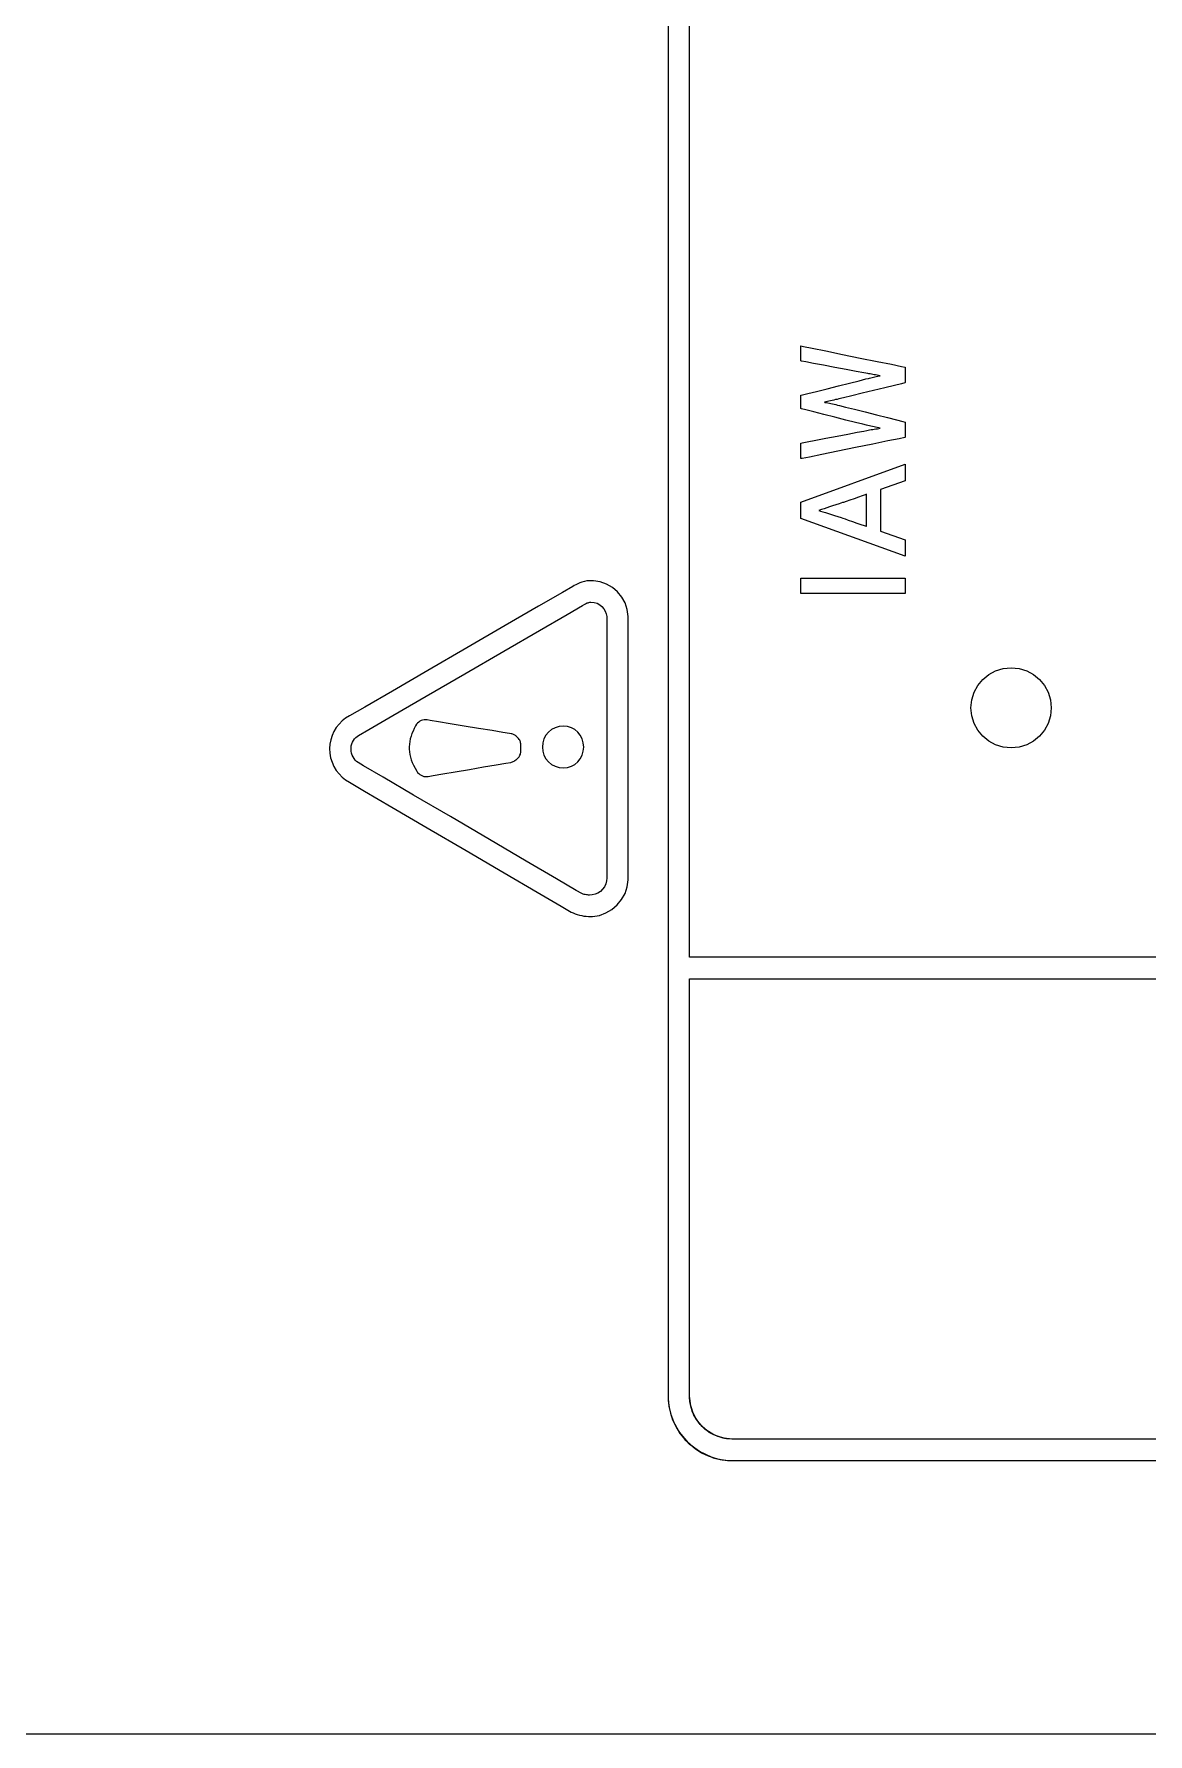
# Model space of a CAD drawing. Extents: x 1 to 47.7, y 0.2 to 33.5.
# Drawn here: x 34.079 to 35.119, y 2.513 to 4.101 of the extents above; entities that cross this region are included whole.
import ezdxf

# ---------------------------------------------------------------- set-up
doc = ezdxf.new("R2010")
doc.units = 0
doc.header["$MEASUREMENT"] = 0
for name, color, linetype in [('1_1__SCREW_TERMINAL_BLOCK_', 7, 'CONTINUOUS'), ('1_2__SCREW_TERMINAL_BLOCK_', 7, 'CONTINUOUS'), ('1_3__CONNECTORIZED_RELAY__', 7, 'CONTINUOUS'), ('1_4__CONNECTORIZED_RELAY__', 7, 'CONTINUOUS'), ('6_0____DWG', 7, 'CONTINUOUS')]:
    doc.layers.add(name, color=color, linetype=linetype)

msp = doc.modelspace()

# ---------------------------------------------------------------- linework, layer by layer
at = {"layer": '1_1__SCREW_TERMINAL_BLOCK_'}
for points in [[(34.6713, 4.1201), (34.6713, 4.0677), (34.6713, 4.0161), (34.6713, 3.9655), (34.6713, 3.9157), (34.6713, 3.8669), (34.6713, 3.8191), (34.6713, 3.7722), (34.6713, 3.7263), (34.6713, 3.6814), (34.6713, 3.6374), (34.6713, 3.5945), (34.6713, 3.5526), (34.6713, 3.5118), (34.6713, 3.472), (34.6713, 3.4332), (34.6713, 3.3955), (34.6713, 3.359), (34.6713, 3.3235), (34.6713, 3.2891), (34.6713, 3.2559), (34.6713, 3.2238), (34.6713, 3.1928), (34.6713, 3.163), (34.6713, 3.1344), (34.6713, 3.107), (34.6713, 3.0808), (34.6713, 3.0558), (34.6713, 3.0321), (34.6713, 3.0095), (34.6713, 2.9883), (34.6713, 2.9683), (34.6713, 2.9496), (34.6713, 2.9321), (34.6713, 2.916), (34.6713, 2.9012), (34.6713, 2.8878), (34.6713, 2.8757), (34.6713, 2.8649), (34.6713, 2.8555), (34.6713, 2.8475), (34.6713, 2.8409), (34.6713, 2.8357), (34.6713, 2.8319), (34.6713, 2.8296), (34.6713, 2.8283), (34.6714, 2.8248), (34.6722, 2.8181), (34.6738, 2.8116), (34.676, 2.8054), (34.6823, 2.794), (34.6909, 2.7843), (34.7014, 2.7767), (34.7134, 2.7714), (34.7199, 2.7698), (34.7266, 2.7689), (34.7339, 2.7687), (34.7391, 2.7687), (34.7471, 2.7687), (34.7577, 2.7687), (34.7708, 2.7687), (34.7863, 2.7687), (34.8042, 2.7687), (34.8242, 2.7687), (34.8463, 2.7687), (34.8704, 2.7687), (34.8965, 2.7687), (34.9242, 2.7687), (34.9537, 2.7687), (34.9848, 2.7687), (35.0173, 2.7687), (35.0512, 2.7687), (35.0863, 2.7687), (35.1227, 2.7687)], [(35.1258, 3.2387), (35.1144, 3.2387), (35.1007, 3.2387), (35.0849, 3.2387), (35.0673, 3.2387), (35.0481, 3.2387), (35.0275, 3.2387), (35.0058, 3.2387), (34.9599, 3.2387), (34.8651, 3.2387), (34.8421, 3.2387), (34.8198, 3.2387), (34.7986, 3.2387), (34.7786, 3.2387), (34.76, 3.2387), (34.7432, 3.2387), (34.7283, 3.2387), (34.7156, 3.2387), (34.7053, 3.2387), (34.6977, 3.2387), (34.6949, 3.2387), (34.6929, 3.2387), (34.6917, 3.2387), (34.6913, 3.2387), (34.6913, 3.2394), (34.6913, 3.2414), (34.6913, 3.2448), (34.6913, 3.2495), (34.6913, 3.2556), (34.6913, 3.2629), (34.6913, 3.2716), (34.6913, 3.2815), (34.6913, 3.2927), (34.6913, 3.3052), (34.6913, 3.3189), (34.6913, 3.3339), (34.6913, 3.35), (34.6913, 3.3674), (34.6913, 3.386), (34.6913, 3.4058), (34.6913, 3.4268), (34.6913, 3.4489), (34.6913, 3.4722), (34.6913, 3.4966), (34.6913, 3.5222), (34.6913, 3.5488), (34.6913, 3.5766), (34.6913, 3.6055), (34.6913, 3.6354), (34.6913, 3.6664), (34.6913, 3.6985), (34.6913, 3.7316), (34.6913, 3.7658), (34.6913, 3.8009), (34.6913, 3.8371), (34.6913, 3.8743), (34.6913, 3.9124), (34.6913, 3.9516), (34.6913, 3.9917), (34.6913, 4.0327), (34.6913, 4.0747), (34.6913, 4.1176)], [(34.8925, 3.6837), (34.8694, 3.6756), (34.8694, 3.6366), (34.8925, 3.6286), (34.8925, 3.6134), (34.7953, 3.6484), (34.7953, 3.6639), (34.8925, 3.6993), (34.8925, 3.6837)], [(34.8925, 3.5786), (34.7953, 3.5786), (34.7953, 3.5927), (34.8925, 3.5927), (34.8925, 3.5786)], [(35.1309, 2.7887), (35.0943, 2.7887), (35.0589, 2.7887), (35.0247, 2.7887), (34.9919, 2.7887), (34.9605, 2.7887), (34.9307, 2.7887), (34.9025, 2.7887), (34.8761, 2.7887), (34.8515, 2.7887), (34.8289, 2.7887), (34.8084, 2.7887), (34.7901, 2.7887), (34.7741, 2.7887), (34.7604, 2.7887), (34.7492, 2.7887), (34.7407, 2.7887), (34.7348, 2.7887), (34.7317, 2.7887), (34.7307, 2.7887), (34.7262, 2.789), (34.7175, 2.7911), (34.7097, 2.795), (34.703, 2.8004), (34.6976, 2.8072), (34.6937, 2.815), (34.6916, 2.8236), (34.6913, 2.8282), (34.6913, 2.8296), (34.6913, 2.8331), (34.6913, 2.8391), (34.6913, 2.8475), (34.6913, 2.858), (34.6913, 2.8704), (34.6913, 2.8846), (34.6913, 2.9002), (34.6913, 2.9172), (34.6913, 2.9353), (34.6913, 2.9739), (34.6913, 3.0146), (34.6913, 3.0556), (34.6913, 3.0953), (34.6913, 3.1142), (34.6913, 3.1322), (34.6913, 3.149), (34.6913, 3.1645), (34.6913, 3.1784), (34.6913, 3.1907), (34.6913, 3.2009), (34.6913, 3.2091), (34.6913, 3.2148), (34.6913, 3.2181), (34.6914, 3.2187), (34.6924, 3.2187), (34.6941, 3.2187), (34.6999, 3.2187), (34.7085, 3.2187), (34.7196, 3.2187), (34.733, 3.2187), (34.7486, 3.2187), (34.766, 3.2187), (34.7851, 3.2187), (34.8055, 3.2187), (34.8271, 3.2187), (34.8496, 3.2187), (34.8965, 3.2187), (34.9442, 3.2187), (34.9908, 3.2187), (35.0131, 3.2187), (35.0345, 3.2187), (35.0547, 3.2187), (35.0734, 3.2187), (35.0904, 3.2187), (35.1055, 3.2187), (35.1185, 3.2187), (35.1291, 3.2187)]]:
    msp.add_lwpolyline(points, dxfattribs=at)
for points in [[(34.8925, 3.7898), (34.8925, 3.7893), (34.8925, 3.7879), (34.8925, 3.7859), (34.8925, 3.7835), (34.8925, 3.781), (34.8925, 3.7786), (34.8925, 3.7767), (34.8925, 3.7755), (34.8924, 3.7751), (34.8893, 3.7743), (34.8826, 3.7727), (34.8735, 3.7705), (34.8631, 3.768), (34.8525, 3.7655), (34.8428, 3.7631), (34.8351, 3.7613), (34.8305, 3.7602), (34.829, 3.7598), (34.8274, 3.7595), (34.8259, 3.7591), (34.8243, 3.7588), (34.8229, 3.7584), (34.8214, 3.7581), (34.82, 3.7578), (34.8186, 3.7576), (34.8173, 3.7573), (34.8177, 3.757), (34.819, 3.7568), (34.8204, 3.7565), (34.8218, 3.7562), (34.8232, 3.7559), (34.8247, 3.7555), (34.8263, 3.7552), (34.8278, 3.7549), (34.8295, 3.7545), (34.8313, 3.754), (34.8368, 3.7526), (34.8452, 3.7505), (34.8552, 3.748), (34.8659, 3.7453), (34.8761, 3.7427), (34.8846, 3.7406), (34.8905, 3.7391), (34.8925, 3.7386), (34.8925, 3.738), (34.8925, 3.7366), (34.8925, 3.7345), (34.8925, 3.7322), (34.8925, 3.7297), (34.8925, 3.7275), (34.8925, 3.7256), (34.8925, 3.7244), (34.8922, 3.7241), (34.8871, 3.723), (34.8765, 3.7209), (34.8623, 3.718), (34.8461, 3.7147), (34.8297, 3.7113), (34.8148, 3.7083), (34.8031, 3.7059), (34.7963, 3.7045), (34.7953, 3.7044), (34.7953, 3.7054), (34.7953, 3.7072), (34.7953, 3.7094), (34.7953, 3.7119), (34.7953, 3.7143), (34.7953, 3.7165), (34.7953, 3.7181), (34.7953, 3.719), (34.7964, 3.7192), (34.8012, 3.7202), (34.809, 3.7216), (34.8186, 3.7235), (34.8291, 3.7254), (34.8391, 3.7274), (34.8478, 3.729), (34.8541, 3.7302), (34.8567, 3.7307), (34.858, 3.7309), (34.8594, 3.7312), (34.8608, 3.7315), (34.8623, 3.7317), (34.8637, 3.732), (34.8652, 3.7322), (34.8667, 3.7324), (34.8681, 3.7327), (34.8693, 3.7329), (34.8679, 3.7332), (34.8664, 3.7335), (34.8649, 3.7338), (34.8635, 3.7341), (34.8621, 3.7344), (34.8606, 3.7347), (34.8592, 3.735), (34.8578, 3.7353), (34.8566, 3.7356), (34.8531, 3.7365), (34.8463, 3.7382), (34.8372, 3.7405), (34.8269, 3.7431), (34.8166, 3.7457), (34.8072, 3.7481), (34.7999, 3.7499), (34.7958, 3.751), (34.7953, 3.7512), (34.7953, 3.7521), (34.7953, 3.7536), (34.7953, 3.7555), (34.7953, 3.7576), (34.7953, 3.7597), (34.7953, 3.7615), (34.7953, 3.7629), (34.7953, 3.7636), (34.7966, 3.7639), (34.8017, 3.7652), (34.8098, 3.7672), (34.8198, 3.7697), (34.8304, 3.7724), (34.8407, 3.775), (34.8495, 3.7772), (34.8557, 3.7788), (34.8582, 3.7794), (34.8593, 3.7797), (34.8605, 3.78), (34.8617, 3.7802), (34.863, 3.7805), (34.8643, 3.7808), (34.8656, 3.781), (34.8669, 3.7813), (34.8683, 3.7816), (34.8693, 3.7818), (34.8678, 3.7821), (34.8663, 3.7824), (34.865, 3.7826), (34.8636, 3.7828), (34.8623, 3.7831), (34.8611, 3.7833), (34.8599, 3.7835), (34.8588, 3.7836), (34.8578, 3.7838), (34.854, 3.7845), (34.8469, 3.7858), (34.8375, 3.7876), (34.827, 3.7896), (34.8164, 3.7916), (34.807, 3.7933), (34.7997, 3.7947), (34.7957, 3.7955), (34.7953, 3.7957), (34.7953, 3.7967), (34.7953, 3.7985), (34.7953, 3.8007), (34.7953, 3.8031), (34.7953, 3.8054), (34.7953, 3.8075), (34.7953, 3.809), (34.7953, 3.8097), (34.7975, 3.8093), (34.8058, 3.8076), (34.8185, 3.805), (34.8339, 3.8018), (34.8504, 3.7984), (34.8663, 3.7952), (34.8797, 3.7925), (34.889, 3.7905)], [(34.834, 3.6633), (34.8308, 3.6622), (34.8278, 3.6612), (34.8248, 3.6602), (34.822, 3.6593), (34.8194, 3.6584), (34.8168, 3.6576), (34.8144, 3.6568), (34.8121, 3.6561), (34.8134, 3.6555), (34.8158, 3.6548), (34.8183, 3.654), (34.8209, 3.6532), (34.8237, 3.6523), (34.8266, 3.6514), (34.8297, 3.6504), (34.8329, 3.6493), (34.8345, 3.6487), (34.8364, 3.6481), (34.8395, 3.647), (34.8433, 3.6457), (34.8473, 3.6443), (34.8511, 3.643), (34.8542, 3.6419), (34.8561, 3.6412), (34.8564, 3.6413), (34.8564, 3.6434), (34.8564, 3.6473), (34.8564, 3.6523), (34.8564, 3.6577), (34.8564, 3.663), (34.8564, 3.6674), (34.8564, 3.6703), (34.8564, 3.6711), (34.8551, 3.6706), (34.8524, 3.6697), (34.8489, 3.6685), (34.8448, 3.667), (34.8408, 3.6657), (34.8374, 3.6645), (34.835, 3.6636)], [(34.9915, 3.5092), (34.9991, 3.5084), (35.0061, 3.5062), (35.0125, 3.5028), (35.018, 3.4982), (35.0226, 3.4926), (35.0261, 3.4863), (35.0283, 3.4792), (35.029, 3.4717), (35.0283, 3.4641), (35.0261, 3.4571), (35.0226, 3.4507), (35.018, 3.4452), (35.0125, 3.4406), (35.0061, 3.4371), (34.9991, 3.4349), (34.9915, 3.4342), (34.984, 3.4349), (34.9769, 3.4371), (34.9706, 3.4406), (34.965, 3.4452), (34.9604, 3.4507), (34.957, 3.4571), (34.9548, 3.4641), (34.954, 3.4717), (34.9548, 3.4792), (34.957, 3.4863), (34.9604, 3.4926), (34.965, 3.4982), (34.9706, 3.5028), (34.9769, 3.5062), (34.984, 3.5084)]]:
    msp.add_lwpolyline(points, close=True, dxfattribs=at)
at = {"layer": '1_2__SCREW_TERMINAL_BLOCK_'}
for points in [[(34.6713, 4.1201), (34.6713, 4.0677), (34.6713, 4.0161), (34.6713, 3.9655), (34.6713, 3.9157), (34.6713, 3.8669), (34.6713, 3.8191), (34.6713, 3.7722), (34.6713, 3.7263), (34.6713, 3.6814), (34.6713, 3.6374), (34.6713, 3.5945), (34.6713, 3.5526), (34.6713, 3.5118), (34.6713, 3.472), (34.6713, 3.4332), (34.6713, 3.3955), (34.6713, 3.359), (34.6713, 3.3235), (34.6713, 3.2891), (34.6713, 3.2559), (34.6713, 3.2238), (34.6713, 3.1928), (34.6713, 3.163), (34.6713, 3.1344), (34.6713, 3.107), (34.6713, 3.0808), (34.6713, 3.0558), (34.6713, 3.0321), (34.6713, 3.0095), (34.6713, 2.9883), (34.6713, 2.9683), (34.6713, 2.9496), (34.6713, 2.9321), (34.6713, 2.916), (34.6713, 2.9012), (34.6713, 2.8878), (34.6713, 2.8757), (34.6713, 2.8649), (34.6713, 2.8555), (34.6713, 2.8475), (34.6713, 2.8409), (34.6713, 2.8357), (34.6713, 2.8319), (34.6713, 2.8296), (34.6713, 2.8283), (34.6714, 2.8248), (34.6722, 2.8181), (34.6738, 2.8116), (34.676, 2.8054), (34.6823, 2.794), (34.6909, 2.7843), (34.7014, 2.7767), (34.7134, 2.7714), (34.7199, 2.7698), (34.7266, 2.7689), (34.7339, 2.7687), (34.7391, 2.7687), (34.7471, 2.7687), (34.7577, 2.7687), (34.7708, 2.7687), (34.7863, 2.7687), (34.8042, 2.7687), (34.8242, 2.7687), (34.8463, 2.7687), (34.8704, 2.7687), (34.8965, 2.7687), (34.9242, 2.7687), (34.9537, 2.7687), (34.9848, 2.7687), (35.0173, 2.7687), (35.0512, 2.7687), (35.0863, 2.7687), (35.1227, 2.7687)], [(35.1258, 3.2387), (35.1144, 3.2387), (35.1007, 3.2387), (35.0849, 3.2387), (35.0673, 3.2387), (35.0481, 3.2387), (35.0275, 3.2387), (35.0058, 3.2387), (34.9599, 3.2387), (34.8651, 3.2387), (34.8421, 3.2387), (34.8198, 3.2387), (34.7986, 3.2387), (34.7786, 3.2387), (34.76, 3.2387), (34.7432, 3.2387), (34.7283, 3.2387), (34.7156, 3.2387), (34.7053, 3.2387), (34.6977, 3.2387), (34.6949, 3.2387), (34.6929, 3.2387), (34.6917, 3.2387), (34.6913, 3.2387), (34.6913, 3.2394), (34.6913, 3.2414), (34.6913, 3.2448), (34.6913, 3.2495), (34.6913, 3.2556), (34.6913, 3.2629), (34.6913, 3.2716), (34.6913, 3.2815), (34.6913, 3.2927), (34.6913, 3.3052), (34.6913, 3.3189), (34.6913, 3.3339), (34.6913, 3.35), (34.6913, 3.3674), (34.6913, 3.386), (34.6913, 3.4058), (34.6913, 3.4268), (34.6913, 3.4489), (34.6913, 3.4722), (34.6913, 3.4966), (34.6913, 3.5222), (34.6913, 3.5488), (34.6913, 3.5766), (34.6913, 3.6055), (34.6913, 3.6354), (34.6913, 3.6664), (34.6913, 3.6985), (34.6913, 3.7316), (34.6913, 3.7658), (34.6913, 3.8009), (34.6913, 3.8371), (34.6913, 3.8743), (34.6913, 3.9124), (34.6913, 3.9516), (34.6913, 3.9917), (34.6913, 4.0327), (34.6913, 4.0747), (34.6913, 4.1176)], [(34.8925, 3.6837), (34.8694, 3.6756), (34.8694, 3.6366), (34.8925, 3.6286), (34.8925, 3.6134), (34.7953, 3.6484), (34.7953, 3.6639), (34.8925, 3.6993), (34.8925, 3.6837)], [(34.8925, 3.5786), (34.7953, 3.5786), (34.7953, 3.5927), (34.8925, 3.5927), (34.8925, 3.5786)], [(35.1309, 2.7887), (35.0943, 2.7887), (35.0589, 2.7887), (35.0247, 2.7887), (34.9919, 2.7887), (34.9605, 2.7887), (34.9307, 2.7887), (34.9025, 2.7887), (34.8761, 2.7887), (34.8515, 2.7887), (34.8289, 2.7887), (34.8084, 2.7887), (34.7901, 2.7887), (34.7741, 2.7887), (34.7604, 2.7887), (34.7492, 2.7887), (34.7407, 2.7887), (34.7348, 2.7887), (34.7317, 2.7887), (34.7307, 2.7887), (34.7262, 2.789), (34.7175, 2.7911), (34.7097, 2.795), (34.703, 2.8004), (34.6976, 2.8072), (34.6937, 2.815), (34.6916, 2.8236), (34.6913, 2.8282), (34.6913, 2.8296), (34.6913, 2.8331), (34.6913, 2.8391), (34.6913, 2.8475), (34.6913, 2.858), (34.6913, 2.8704), (34.6913, 2.8846), (34.6913, 2.9002), (34.6913, 2.9172), (34.6913, 2.9353), (34.6913, 2.9739), (34.6913, 3.0146), (34.6913, 3.0556), (34.6913, 3.0953), (34.6913, 3.1142), (34.6913, 3.1322), (34.6913, 3.149), (34.6913, 3.1645), (34.6913, 3.1784), (34.6913, 3.1907), (34.6913, 3.2009), (34.6913, 3.2091), (34.6913, 3.2148), (34.6913, 3.2181), (34.6914, 3.2187), (34.6924, 3.2187), (34.6941, 3.2187), (34.6999, 3.2187), (34.7085, 3.2187), (34.7196, 3.2187), (34.733, 3.2187), (34.7486, 3.2187), (34.766, 3.2187), (34.7851, 3.2187), (34.8055, 3.2187), (34.8271, 3.2187), (34.8496, 3.2187), (34.8965, 3.2187), (34.9442, 3.2187), (34.9908, 3.2187), (35.0131, 3.2187), (35.0345, 3.2187), (35.0547, 3.2187), (35.0734, 3.2187), (35.0904, 3.2187), (35.1055, 3.2187), (35.1185, 3.2187), (35.1291, 3.2187)]]:
    msp.add_lwpolyline(points, dxfattribs=at)
for points in [[(34.8925, 3.7898), (34.8925, 3.7893), (34.8925, 3.7879), (34.8925, 3.7859), (34.8925, 3.7835), (34.8925, 3.781), (34.8925, 3.7786), (34.8925, 3.7767), (34.8925, 3.7755), (34.8924, 3.7751), (34.8893, 3.7743), (34.8826, 3.7727), (34.8735, 3.7705), (34.8631, 3.768), (34.8525, 3.7655), (34.8428, 3.7631), (34.8351, 3.7613), (34.8305, 3.7602), (34.829, 3.7598), (34.8274, 3.7595), (34.8259, 3.7591), (34.8243, 3.7588), (34.8229, 3.7584), (34.8214, 3.7581), (34.82, 3.7578), (34.8186, 3.7576), (34.8173, 3.7573), (34.8177, 3.757), (34.819, 3.7568), (34.8204, 3.7565), (34.8218, 3.7562), (34.8232, 3.7559), (34.8247, 3.7555), (34.8263, 3.7552), (34.8278, 3.7549), (34.8295, 3.7545), (34.8313, 3.754), (34.8368, 3.7526), (34.8452, 3.7505), (34.8552, 3.748), (34.8659, 3.7453), (34.8761, 3.7427), (34.8846, 3.7406), (34.8905, 3.7391), (34.8925, 3.7386), (34.8925, 3.738), (34.8925, 3.7366), (34.8925, 3.7345), (34.8925, 3.7322), (34.8925, 3.7297), (34.8925, 3.7275), (34.8925, 3.7256), (34.8925, 3.7244), (34.8922, 3.7241), (34.8871, 3.723), (34.8765, 3.7209), (34.8623, 3.718), (34.8461, 3.7147), (34.8297, 3.7113), (34.8148, 3.7083), (34.8031, 3.7059), (34.7963, 3.7045), (34.7953, 3.7044), (34.7953, 3.7054), (34.7953, 3.7072), (34.7953, 3.7094), (34.7953, 3.7119), (34.7953, 3.7143), (34.7953, 3.7165), (34.7953, 3.7181), (34.7953, 3.719), (34.7964, 3.7192), (34.8012, 3.7202), (34.809, 3.7216), (34.8186, 3.7235), (34.8291, 3.7254), (34.8391, 3.7274), (34.8478, 3.729), (34.8541, 3.7302), (34.8567, 3.7307), (34.858, 3.7309), (34.8594, 3.7312), (34.8608, 3.7315), (34.8623, 3.7317), (34.8637, 3.732), (34.8652, 3.7322), (34.8667, 3.7324), (34.8681, 3.7327), (34.8693, 3.7329), (34.8679, 3.7332), (34.8664, 3.7335), (34.8649, 3.7338), (34.8635, 3.7341), (34.8621, 3.7344), (34.8606, 3.7347), (34.8592, 3.735), (34.8578, 3.7353), (34.8566, 3.7356), (34.8531, 3.7365), (34.8463, 3.7382), (34.8372, 3.7405), (34.8269, 3.7431), (34.8166, 3.7457), (34.8072, 3.7481), (34.7999, 3.7499), (34.7958, 3.751), (34.7953, 3.7512), (34.7953, 3.7521), (34.7953, 3.7536), (34.7953, 3.7555), (34.7953, 3.7576), (34.7953, 3.7597), (34.7953, 3.7615), (34.7953, 3.7629), (34.7953, 3.7636), (34.7966, 3.7639), (34.8017, 3.7652), (34.8098, 3.7672), (34.8198, 3.7697), (34.8304, 3.7724), (34.8407, 3.775), (34.8495, 3.7772), (34.8557, 3.7788), (34.8582, 3.7794), (34.8593, 3.7797), (34.8605, 3.78), (34.8617, 3.7802), (34.863, 3.7805), (34.8643, 3.7808), (34.8656, 3.781), (34.8669, 3.7813), (34.8683, 3.7816), (34.8693, 3.7818), (34.8678, 3.7821), (34.8663, 3.7824), (34.865, 3.7826), (34.8636, 3.7828), (34.8623, 3.7831), (34.8611, 3.7833), (34.8599, 3.7835), (34.8588, 3.7836), (34.8578, 3.7838), (34.854, 3.7845), (34.8469, 3.7858), (34.8375, 3.7876), (34.827, 3.7896), (34.8164, 3.7916), (34.807, 3.7933), (34.7997, 3.7947), (34.7957, 3.7955), (34.7953, 3.7957), (34.7953, 3.7967), (34.7953, 3.7985), (34.7953, 3.8007), (34.7953, 3.8031), (34.7953, 3.8054), (34.7953, 3.8075), (34.7953, 3.809), (34.7953, 3.8097), (34.7975, 3.8093), (34.8058, 3.8076), (34.8185, 3.805), (34.8339, 3.8018), (34.8504, 3.7984), (34.8663, 3.7952), (34.8797, 3.7925), (34.889, 3.7905)], [(34.834, 3.6633), (34.8308, 3.6622), (34.8278, 3.6612), (34.8248, 3.6602), (34.822, 3.6593), (34.8194, 3.6584), (34.8168, 3.6576), (34.8144, 3.6568), (34.8121, 3.6561), (34.8134, 3.6555), (34.8158, 3.6548), (34.8183, 3.654), (34.8209, 3.6532), (34.8237, 3.6523), (34.8266, 3.6514), (34.8297, 3.6504), (34.8329, 3.6493), (34.8345, 3.6487), (34.8364, 3.6481), (34.8395, 3.647), (34.8433, 3.6457), (34.8473, 3.6443), (34.8511, 3.643), (34.8542, 3.6419), (34.8561, 3.6412), (34.8564, 3.6413), (34.8564, 3.6434), (34.8564, 3.6473), (34.8564, 3.6523), (34.8564, 3.6577), (34.8564, 3.663), (34.8564, 3.6674), (34.8564, 3.6703), (34.8564, 3.6711), (34.8551, 3.6706), (34.8524, 3.6697), (34.8489, 3.6685), (34.8448, 3.667), (34.8408, 3.6657), (34.8374, 3.6645), (34.835, 3.6636)], [(34.9915, 3.5092), (34.9991, 3.5084), (35.0061, 3.5062), (35.0125, 3.5028), (35.018, 3.4982), (35.0226, 3.4926), (35.0261, 3.4863), (35.0283, 3.4792), (35.029, 3.4717), (35.0283, 3.4641), (35.0261, 3.4571), (35.0226, 3.4507), (35.018, 3.4452), (35.0125, 3.4406), (35.0061, 3.4371), (34.9991, 3.4349), (34.9915, 3.4342), (34.984, 3.4349), (34.9769, 3.4371), (34.9706, 3.4406), (34.965, 3.4452), (34.9604, 3.4507), (34.957, 3.4571), (34.9548, 3.4641), (34.954, 3.4717), (34.9548, 3.4792), (34.957, 3.4863), (34.9604, 3.4926), (34.965, 3.4982), (34.9706, 3.5028), (34.9769, 3.5062), (34.984, 3.5084)]]:
    msp.add_lwpolyline(points, close=True, dxfattribs=at)
at = {"layer": '1_3__CONNECTORIZED_RELAY__'}
for points in [[(34.6713, 4.1496), (34.6713, 4.0967), (34.6713, 4.0446), (34.6713, 3.9935), (34.6713, 3.9433), (34.6713, 3.8939), (34.6713, 3.8456), (34.6713, 3.7981), (34.6713, 3.7517), (34.6713, 3.7062), (34.6713, 3.6617), (34.6713, 3.6182), (34.6713, 3.5758), (34.6713, 3.5343), (34.6713, 3.4939), (34.6713, 3.4546), (34.6713, 3.4163), (34.6713, 3.3792), (34.6713, 3.3431), (34.6713, 3.3081), (34.6713, 3.2742), (34.6713, 3.2415), (34.6713, 3.2099), (34.6713, 3.1794), (34.6713, 3.1502), (34.6713, 3.1221), (34.6713, 3.0952), (34.6713, 3.0696), (34.6713, 3.0451), (34.6713, 3.0219), (34.6713, 2.9999), (34.6713, 2.9792), (34.6713, 2.9598), (34.6713, 2.9417), (34.6713, 2.9248), (34.6713, 2.9093), (34.6713, 2.8951), (34.6713, 2.8822), (34.6713, 2.8707), (34.6713, 2.8606), (34.6713, 2.8518), (34.6713, 2.8444), (34.6713, 2.8384), (34.6713, 2.8339), (34.6713, 2.8307), (34.6713, 2.829), (34.6713, 2.8281), (34.6713, 2.8264), (34.672, 2.8196), (34.6733, 2.813), (34.6754, 2.8067), (34.6815, 2.7952), (34.6899, 2.7853), (34.7002, 2.7774), (34.712, 2.7719), (34.7185, 2.7701), (34.7251, 2.769), (34.7315, 2.7687), (34.7343, 2.7687), (34.7399, 2.7687), (34.7481, 2.7687), (34.759, 2.7687), (34.7724, 2.7687), (34.7882, 2.7687), (34.8063, 2.7687), (34.8265, 2.7687), (34.8489, 2.7687), (34.8732, 2.7687), (34.8995, 2.7687), (34.9274, 2.7687), (34.9571, 2.7687), (34.9883, 2.7687), (35.021, 2.7687), (35.055, 2.7687), (35.0903, 2.7687), (35.1268, 2.7687)], [(35.1241, 3.2387), (35.0564, 3.2387), (34.9898, 3.2387), (34.9575, 3.2387), (34.926, 3.2387), (34.8957, 3.2387), (34.8666, 3.2387), (34.8391, 3.2387), (34.8133, 3.2387), (34.7894, 3.2387), (34.7676, 3.2387), (34.7481, 3.2387), (34.7311, 3.2387), (34.7169, 3.2387), (34.7056, 3.2387), (34.7011, 3.2387), (34.6974, 3.2387), (34.6946, 3.2387), (34.6926, 3.2387), (34.6915, 3.2387), (34.6913, 3.2392), (34.6913, 3.2406), (34.6913, 3.2428), (34.6913, 3.2458), (34.6913, 3.2496), (34.6913, 3.2542), (34.6913, 3.2595), (34.6913, 3.2657), (34.6913, 3.2727), (34.6913, 3.289), (34.6913, 3.3083), (34.6913, 3.3307), (34.6913, 3.356), (34.6913, 3.3843), (34.6913, 3.4154), (34.6913, 3.4494), (34.6913, 3.4862), (34.6913, 3.5258), (34.6913, 3.568), (34.6913, 3.6129), (34.6913, 3.6605), (34.6913, 3.7106), (34.6913, 3.7632), (34.6913, 3.8183), (34.6913, 3.8758), (34.6913, 3.9358), (34.6913, 3.998), (34.6913, 4.0626), (34.6913, 4.1294)], [(34.8925, 3.6837), (34.8694, 3.6756), (34.8694, 3.6366), (34.8925, 3.6286), (34.8925, 3.6134), (34.7953, 3.6484), (34.7953, 3.6639), (34.8925, 3.6993), (34.8925, 3.6837)], [(34.8925, 3.5786), (34.7953, 3.5786), (34.7953, 3.5927), (34.8925, 3.5927), (34.8925, 3.5786)], [(35.135, 2.7887), (35.0784, 2.7887), (35.0247, 2.7887), (34.9991, 2.7887), (34.9743, 2.7887), (34.9504, 2.7887), (34.9274, 2.7887), (34.9055, 2.7887), (34.8847, 2.7887), (34.8649, 2.7887), (34.8463, 2.7887), (34.8289, 2.7887), (34.8128, 2.7887), (34.798, 2.7887), (34.7845, 2.7887), (34.7724, 2.7887), (34.7618, 2.7887), (34.7527, 2.7887), (34.7451, 2.7887), (34.7391, 2.7887), (34.7348, 2.7887), (34.7321, 2.7887), (34.7313, 2.7887), (34.7242, 2.7893), (34.7175, 2.7911), (34.7114, 2.794), (34.7058, 2.7978), (34.701, 2.8025), (34.6971, 2.808), (34.694, 2.814), (34.6921, 2.8206), (34.6913, 2.8277), (34.6913, 2.8304), (34.6913, 2.8336), (34.6913, 2.8383), (34.6913, 2.8445), (34.6913, 2.8519), (34.6913, 2.8606), (34.6913, 2.8704), (34.6913, 2.8813), (34.6913, 2.8931), (34.6913, 2.9192), (34.6913, 2.9478), (34.6913, 2.9784), (34.6913, 3.042), (34.6913, 3.0735), (34.6913, 3.1038), (34.6913, 3.1322), (34.6913, 3.1578), (34.6913, 3.1693), (34.6913, 3.1799), (34.6913, 3.1894), (34.6913, 3.1977), (34.6913, 3.2048), (34.6913, 3.2106), (34.6913, 3.2148), (34.6913, 3.2176), (34.6913, 3.2187), (34.6915, 3.2187), (34.6926, 3.2187), (34.6946, 3.2187), (34.6975, 3.2187), (34.7012, 3.2187), (34.7057, 3.2187), (34.7171, 3.2187), (34.7315, 3.2187), (34.7486, 3.2187), (34.7682, 3.2187), (34.7902, 3.2187), (34.8143, 3.2187), (34.8404, 3.2187), (34.8681, 3.2187), (34.8974, 3.2187), (34.928, 3.2187), (34.9598, 3.2187), (34.9924, 3.2187), (35.0595, 3.2187), (35.1279, 3.2187)]]:
    msp.add_lwpolyline(points, dxfattribs=at)
for points in [[(34.8925, 3.7898), (34.8925, 3.7893), (34.8925, 3.7879), (34.8925, 3.7859), (34.8925, 3.7835), (34.8925, 3.781), (34.8925, 3.7786), (34.8925, 3.7767), (34.8925, 3.7755), (34.8924, 3.7751), (34.8893, 3.7743), (34.8826, 3.7727), (34.8735, 3.7705), (34.8631, 3.768), (34.8525, 3.7655), (34.8428, 3.7631), (34.8351, 3.7613), (34.8305, 3.7602), (34.829, 3.7598), (34.8274, 3.7595), (34.8259, 3.7591), (34.8243, 3.7588), (34.8229, 3.7584), (34.8214, 3.7581), (34.82, 3.7578), (34.8186, 3.7576), (34.8173, 3.7573), (34.8177, 3.757), (34.819, 3.7568), (34.8204, 3.7565), (34.8218, 3.7562), (34.8232, 3.7559), (34.8247, 3.7555), (34.8263, 3.7552), (34.8278, 3.7549), (34.8295, 3.7545), (34.8313, 3.754), (34.8368, 3.7526), (34.8452, 3.7505), (34.8552, 3.748), (34.8659, 3.7453), (34.8761, 3.7427), (34.8846, 3.7406), (34.8905, 3.7391), (34.8925, 3.7386), (34.8925, 3.738), (34.8925, 3.7366), (34.8925, 3.7345), (34.8925, 3.7322), (34.8925, 3.7297), (34.8925, 3.7275), (34.8925, 3.7256), (34.8925, 3.7244), (34.8922, 3.7241), (34.8871, 3.723), (34.8765, 3.7209), (34.8623, 3.718), (34.8461, 3.7147), (34.8297, 3.7113), (34.8148, 3.7083), (34.8031, 3.7059), (34.7963, 3.7045), (34.7953, 3.7044), (34.7953, 3.7054), (34.7953, 3.7072), (34.7953, 3.7094), (34.7953, 3.7119), (34.7953, 3.7143), (34.7953, 3.7165), (34.7953, 3.7181), (34.7953, 3.719), (34.7964, 3.7192), (34.8012, 3.7202), (34.809, 3.7216), (34.8186, 3.7235), (34.8291, 3.7254), (34.8391, 3.7274), (34.8478, 3.729), (34.8541, 3.7302), (34.8567, 3.7307), (34.858, 3.7309), (34.8594, 3.7312), (34.8608, 3.7315), (34.8623, 3.7317), (34.8637, 3.732), (34.8652, 3.7322), (34.8667, 3.7324), (34.8681, 3.7327), (34.8693, 3.7329), (34.8679, 3.7332), (34.8664, 3.7335), (34.8649, 3.7338), (34.8635, 3.7341), (34.8621, 3.7344), (34.8606, 3.7347), (34.8592, 3.735), (34.8578, 3.7353), (34.8566, 3.7356), (34.8531, 3.7365), (34.8463, 3.7382), (34.8372, 3.7405), (34.8269, 3.7431), (34.8166, 3.7457), (34.8072, 3.7481), (34.7999, 3.7499), (34.7958, 3.751), (34.7953, 3.7512), (34.7953, 3.7521), (34.7953, 3.7536), (34.7953, 3.7555), (34.7953, 3.7576), (34.7953, 3.7597), (34.7953, 3.7615), (34.7953, 3.7629), (34.7953, 3.7636), (34.7966, 3.7639), (34.8017, 3.7652), (34.8098, 3.7672), (34.8198, 3.7697), (34.8304, 3.7724), (34.8407, 3.775), (34.8495, 3.7772), (34.8557, 3.7788), (34.8582, 3.7794), (34.8593, 3.7797), (34.8605, 3.78), (34.8617, 3.7802), (34.863, 3.7805), (34.8643, 3.7808), (34.8656, 3.781), (34.8669, 3.7813), (34.8683, 3.7816), (34.8693, 3.7818), (34.8678, 3.7821), (34.8663, 3.7824), (34.865, 3.7826), (34.8636, 3.7828), (34.8623, 3.7831), (34.8611, 3.7833), (34.8599, 3.7835), (34.8588, 3.7836), (34.8578, 3.7838), (34.854, 3.7845), (34.8469, 3.7858), (34.8375, 3.7876), (34.827, 3.7896), (34.8164, 3.7916), (34.807, 3.7933), (34.7997, 3.7947), (34.7957, 3.7955), (34.7953, 3.7957), (34.7953, 3.7967), (34.7953, 3.7985), (34.7953, 3.8007), (34.7953, 3.8031), (34.7953, 3.8054), (34.7953, 3.8075), (34.7953, 3.809), (34.7953, 3.8097), (34.7975, 3.8093), (34.8058, 3.8076), (34.8185, 3.805), (34.8339, 3.8018), (34.8504, 3.7984), (34.8663, 3.7952), (34.8797, 3.7925), (34.889, 3.7905)], [(34.834, 3.6633), (34.8308, 3.6622), (34.8278, 3.6612), (34.8248, 3.6602), (34.822, 3.6593), (34.8194, 3.6584), (34.8168, 3.6576), (34.8144, 3.6568), (34.8121, 3.6561), (34.8134, 3.6555), (34.8158, 3.6548), (34.8183, 3.654), (34.8209, 3.6532), (34.8237, 3.6523), (34.8266, 3.6514), (34.8297, 3.6504), (34.8329, 3.6493), (34.8345, 3.6487), (34.8364, 3.6481), (34.8395, 3.647), (34.8433, 3.6457), (34.8473, 3.6443), (34.8511, 3.643), (34.8542, 3.6419), (34.8561, 3.6412), (34.8564, 3.6413), (34.8564, 3.6434), (34.8564, 3.6473), (34.8564, 3.6523), (34.8564, 3.6577), (34.8564, 3.663), (34.8564, 3.6674), (34.8564, 3.6703), (34.8564, 3.6711), (34.8551, 3.6706), (34.8524, 3.6697), (34.8489, 3.6685), (34.8448, 3.667), (34.8408, 3.6657), (34.8374, 3.6645), (34.835, 3.6636)], [(34.9915, 3.5092), (34.9991, 3.5084), (35.0061, 3.5062), (35.0125, 3.5028), (35.018, 3.4982), (35.0226, 3.4926), (35.0261, 3.4863), (35.0283, 3.4792), (35.029, 3.4717), (35.0283, 3.4641), (35.0261, 3.4571), (35.0226, 3.4507), (35.018, 3.4452), (35.0125, 3.4406), (35.0061, 3.4371), (34.9991, 3.4349), (34.9915, 3.4342), (34.984, 3.4349), (34.9769, 3.4371), (34.9706, 3.4406), (34.965, 3.4452), (34.9604, 3.4507), (34.957, 3.4571), (34.9548, 3.4641), (34.954, 3.4717), (34.9548, 3.4792), (34.957, 3.4863), (34.9604, 3.4926), (34.965, 3.4982), (34.9706, 3.5028), (34.9769, 3.5062), (34.984, 3.5084)]]:
    msp.add_lwpolyline(points, close=True, dxfattribs=at)
at = {"layer": '1_4__CONNECTORIZED_RELAY__'}
for points in [[(34.6713, 4.1378), (34.6713, 4.0836), (34.6713, 4.0303), (34.6713, 3.978), (34.6713, 3.9267), (34.6713, 3.8764), (34.6713, 3.827), (34.6713, 3.7787), (34.6713, 3.7314), (34.6713, 3.6851), (34.6713, 3.6399), (34.6713, 3.5957), (34.6713, 3.5526), (34.6713, 3.5106), (34.6713, 3.4698), (34.6713, 3.43), (34.6713, 3.3914), (34.6713, 3.354), (34.6713, 3.3177), (34.6713, 3.2826), (34.6713, 3.2486), (34.6713, 3.2159), (34.6713, 3.1844), (34.6713, 3.1542), (34.6713, 3.1252), (34.6713, 3.0974), (34.6713, 3.071), (34.6713, 3.0458), (34.6713, 3.0219), (34.6713, 2.9993), (34.6713, 2.9781), (34.6713, 2.9582), (34.6713, 2.9397), (34.6713, 2.9226), (34.6713, 2.9068), (34.6713, 2.8925), (34.6713, 2.8795), (34.6713, 2.868), (34.6713, 2.858), (34.6713, 2.8494), (34.6713, 2.8423), (34.6713, 2.8366), (34.6713, 2.8325), (34.6713, 2.8298), (34.6713, 2.8287), (34.6714, 2.8252), (34.6722, 2.8183), (34.6738, 2.8116), (34.6761, 2.8052), (34.679, 2.7992), (34.6827, 2.7935), (34.6869, 2.7884), (34.6968, 2.7796), (34.7025, 2.776), (34.7086, 2.7731), (34.715, 2.7709), (34.7218, 2.7695), (34.7287, 2.7688), (34.7318, 2.7687), (34.7331, 2.7687), (34.7352, 2.7687), (34.7415, 2.7687), (34.7506, 2.7687), (34.7625, 2.7687), (34.777, 2.7687), (34.794, 2.7687), (34.8134, 2.7687), (34.835, 2.7687), (34.8588, 2.7687), (34.8847, 2.7687), (34.9125, 2.7687), (34.9421, 2.7687), (34.9734, 2.7687), (35.0063, 2.7687), (35.0407, 2.7687), (35.0765, 2.7687), (35.1135, 2.7687), (35.1516, 2.7687)], [(35.1386, 3.2387), (35.0492, 3.2387), (35.0051, 3.2387), (34.962, 3.2387), (34.9205, 3.2387), (34.881, 3.2387), (34.8439, 3.2387), (34.8264, 3.2387), (34.8097, 3.2387), (34.7939, 3.2387), (34.779, 3.2387), (34.765, 3.2387), (34.7521, 3.2387), (34.7402, 3.2387), (34.7295, 3.2387), (34.72, 3.2387), (34.7117, 3.2387), (34.7047, 3.2387), (34.6992, 3.2387), (34.695, 3.2387), (34.6924, 3.2387), (34.6913, 3.2387), (34.6913, 3.2387), (34.6913, 3.2398), (34.6913, 3.2423), (34.6913, 3.2463), (34.6913, 3.2516), (34.6913, 3.2583), (34.6913, 3.2664), (34.6913, 3.2759), (34.6913, 3.2868), (34.6913, 3.2989), (34.6913, 3.3125), (34.6913, 3.3273), (34.6913, 3.3434), (34.6913, 3.3608), (34.6913, 3.3795), (34.6913, 3.3995), (34.6913, 3.4207), (34.6913, 3.4431), (34.6913, 3.4668), (34.6913, 3.4917), (34.6913, 3.5178), (34.6913, 3.5451), (34.6913, 3.5735), (34.6913, 3.6031), (34.6913, 3.6338), (34.6913, 3.6657), (34.6913, 3.6987), (34.6913, 3.7328), (34.6913, 3.768), (34.6913, 3.8043), (34.6913, 3.8416), (34.6913, 3.88), (34.6913, 3.9195), (34.6913, 3.96), (34.6913, 4.0014), (34.6913, 4.0439), (34.6913, 4.0874), (34.6913, 4.1319)], [(34.8925, 3.6837), (34.8694, 3.6756), (34.8694, 3.6366), (34.8925, 3.6286), (34.8925, 3.6134), (34.7953, 3.6484), (34.7953, 3.6639), (34.8925, 3.6993), (34.8925, 3.6837)], [(34.8925, 3.5786), (34.7953, 3.5786), (34.7953, 3.5927), (34.8925, 3.5927), (34.8925, 3.5786)], [(35.1454, 2.7887), (35.1074, 2.7887), (35.0706, 2.7887), (35.035, 2.7887), (35.0009, 2.7887), (34.9682, 2.7887), (34.9371, 2.7887), (34.9078, 2.7887), (34.8803, 2.7887), (34.8548, 2.7887), (34.8313, 2.7887), (34.8101, 2.7887), (34.7911, 2.7887), (34.7745, 2.7887), (34.7604, 2.7887), (34.749, 2.7887), (34.7403, 2.7887), (34.7344, 2.7887), (34.7326, 2.7887), (34.7315, 2.7887), (34.7225, 2.7897), (34.7139, 2.7926), (34.7064, 2.7974), (34.7001, 2.8036), (34.6953, 2.8112), (34.6923, 2.8197), (34.6913, 2.8287), (34.6913, 2.8305), (34.6913, 2.8351), (34.6913, 2.8423), (34.6913, 2.8519), (34.6913, 2.8636), (34.6913, 2.8773), (34.6913, 2.8927), (34.6913, 2.9095), (34.6913, 2.9276), (34.6913, 2.9468), (34.6913, 2.9873), (34.6913, 3.0713), (34.6913, 3.1111), (34.6913, 3.1297), (34.6913, 3.1472), (34.6913, 3.1632), (34.6913, 3.1777), (34.6913, 3.1903), (34.6913, 3.2009), (34.6913, 3.2093), (34.6913, 3.2151), (34.6913, 3.2182), (34.6913, 3.2187), (34.6919, 3.2187), (34.694, 3.2187), (34.6977, 3.2187), (34.7029, 3.2187), (34.7095, 3.2187), (34.7174, 3.2187), (34.7266, 3.2187), (34.737, 3.2187), (34.7486, 3.2187), (34.7613, 3.2187), (34.7751, 3.2187), (34.7898, 3.2187), (34.8055, 3.2187), (34.822, 3.2187), (34.8394, 3.2187), (34.8764, 3.2187), (34.9159, 3.2187), (34.9575, 3.2187), (35.0007, 3.2187), (35.045, 3.2187), (35.1352, 3.2187)]]:
    msp.add_lwpolyline(points, dxfattribs=at)
for points in [[(34.8925, 3.7898), (34.8925, 3.7893), (34.8925, 3.7879), (34.8925, 3.7859), (34.8925, 3.7835), (34.8925, 3.781), (34.8925, 3.7786), (34.8925, 3.7767), (34.8925, 3.7755), (34.8924, 3.7751), (34.8893, 3.7743), (34.8826, 3.7727), (34.8735, 3.7705), (34.8631, 3.768), (34.8525, 3.7655), (34.8428, 3.7631), (34.8351, 3.7613), (34.8305, 3.7602), (34.829, 3.7598), (34.8274, 3.7595), (34.8259, 3.7591), (34.8243, 3.7588), (34.8229, 3.7584), (34.8214, 3.7581), (34.82, 3.7578), (34.8186, 3.7576), (34.8173, 3.7573), (34.8177, 3.757), (34.819, 3.7568), (34.8204, 3.7565), (34.8218, 3.7562), (34.8232, 3.7559), (34.8247, 3.7555), (34.8263, 3.7552), (34.8278, 3.7549), (34.8295, 3.7545), (34.8313, 3.754), (34.8368, 3.7526), (34.8452, 3.7505), (34.8552, 3.748), (34.8659, 3.7453), (34.8761, 3.7427), (34.8846, 3.7406), (34.8905, 3.7391), (34.8925, 3.7386), (34.8925, 3.738), (34.8925, 3.7366), (34.8925, 3.7345), (34.8925, 3.7322), (34.8925, 3.7297), (34.8925, 3.7275), (34.8925, 3.7256), (34.8925, 3.7244), (34.8922, 3.7241), (34.8871, 3.723), (34.8765, 3.7209), (34.8623, 3.718), (34.8461, 3.7147), (34.8297, 3.7113), (34.8148, 3.7083), (34.8031, 3.7059), (34.7963, 3.7045), (34.7953, 3.7044), (34.7953, 3.7054), (34.7953, 3.7072), (34.7953, 3.7094), (34.7953, 3.7119), (34.7953, 3.7143), (34.7953, 3.7165), (34.7953, 3.7181), (34.7953, 3.719), (34.7964, 3.7192), (34.8012, 3.7202), (34.809, 3.7216), (34.8186, 3.7235), (34.8291, 3.7254), (34.8391, 3.7274), (34.8478, 3.729), (34.8541, 3.7302), (34.8567, 3.7307), (34.858, 3.7309), (34.8594, 3.7312), (34.8608, 3.7315), (34.8623, 3.7317), (34.8637, 3.732), (34.8652, 3.7322), (34.8667, 3.7324), (34.8681, 3.7327), (34.8693, 3.7329), (34.8679, 3.7332), (34.8664, 3.7335), (34.8649, 3.7338), (34.8635, 3.7341), (34.8621, 3.7344), (34.8606, 3.7347), (34.8592, 3.735), (34.8578, 3.7353), (34.8566, 3.7356), (34.8531, 3.7365), (34.8463, 3.7382), (34.8372, 3.7405), (34.8269, 3.7431), (34.8166, 3.7457), (34.8072, 3.7481), (34.7999, 3.7499), (34.7958, 3.751), (34.7953, 3.7512), (34.7953, 3.7521), (34.7953, 3.7536), (34.7953, 3.7555), (34.7953, 3.7576), (34.7953, 3.7597), (34.7953, 3.7615), (34.7953, 3.7629), (34.7953, 3.7636), (34.7966, 3.7639), (34.8017, 3.7652), (34.8098, 3.7672), (34.8198, 3.7697), (34.8304, 3.7724), (34.8407, 3.775), (34.8495, 3.7772), (34.8557, 3.7788), (34.8582, 3.7794), (34.8593, 3.7797), (34.8605, 3.78), (34.8617, 3.7802), (34.863, 3.7805), (34.8643, 3.7808), (34.8656, 3.781), (34.8669, 3.7813), (34.8683, 3.7816), (34.8693, 3.7818), (34.8678, 3.7821), (34.8663, 3.7824), (34.865, 3.7826), (34.8636, 3.7828), (34.8623, 3.7831), (34.8611, 3.7833), (34.8599, 3.7835), (34.8588, 3.7836), (34.8578, 3.7838), (34.854, 3.7845), (34.8469, 3.7858), (34.8375, 3.7876), (34.827, 3.7896), (34.8164, 3.7916), (34.807, 3.7933), (34.7997, 3.7947), (34.7957, 3.7955), (34.7953, 3.7957), (34.7953, 3.7967), (34.7953, 3.7985), (34.7953, 3.8007), (34.7953, 3.8031), (34.7953, 3.8054), (34.7953, 3.8075), (34.7953, 3.809), (34.7953, 3.8097), (34.7975, 3.8093), (34.8058, 3.8076), (34.8185, 3.805), (34.8339, 3.8018), (34.8504, 3.7984), (34.8663, 3.7952), (34.8797, 3.7925), (34.889, 3.7905)], [(34.834, 3.6633), (34.8308, 3.6622), (34.8278, 3.6612), (34.8248, 3.6602), (34.822, 3.6593), (34.8194, 3.6584), (34.8168, 3.6576), (34.8144, 3.6568), (34.8121, 3.6561), (34.8134, 3.6555), (34.8158, 3.6548), (34.8183, 3.654), (34.8209, 3.6532), (34.8237, 3.6523), (34.8266, 3.6514), (34.8297, 3.6504), (34.8329, 3.6493), (34.8345, 3.6487), (34.8364, 3.6481), (34.8395, 3.647), (34.8433, 3.6457), (34.8473, 3.6443), (34.8511, 3.643), (34.8542, 3.6419), (34.8561, 3.6412), (34.8564, 3.6413), (34.8564, 3.6434), (34.8564, 3.6473), (34.8564, 3.6523), (34.8564, 3.6577), (34.8564, 3.663), (34.8564, 3.6674), (34.8564, 3.6703), (34.8564, 3.6711), (34.8551, 3.6706), (34.8524, 3.6697), (34.8489, 3.6685), (34.8448, 3.667), (34.8408, 3.6657), (34.8374, 3.6645), (34.835, 3.6636)], [(34.9915, 3.5092), (34.9991, 3.5084), (35.0061, 3.5062), (35.0125, 3.5028), (35.018, 3.4982), (35.0226, 3.4926), (35.0261, 3.4863), (35.0283, 3.4792), (35.029, 3.4717), (35.0283, 3.4641), (35.0261, 3.4571), (35.0226, 3.4507), (35.018, 3.4452), (35.0125, 3.4406), (35.0061, 3.4371), (34.9991, 3.4349), (34.9915, 3.4342), (34.984, 3.4349), (34.9769, 3.4371), (34.9706, 3.4406), (34.965, 3.4452), (34.9604, 3.4507), (34.957, 3.4571), (34.9548, 3.4641), (34.954, 3.4717), (34.9548, 3.4792), (34.957, 3.4863), (34.9604, 3.4926), (34.965, 3.4982), (34.9706, 3.5028), (34.9769, 3.5062), (34.984, 3.5084)]]:
    msp.add_lwpolyline(points, close=True, dxfattribs=at)
at = {"layer": '6_0____DWG'}
for points in [[(34.3551, 3.4336), (34.3553, 3.4293), (34.3561, 3.425), (34.3574, 3.4209), (34.3592, 3.4169), (34.3613, 3.4133), (34.3639, 3.4099), (34.3668, 3.4069), (34.37, 3.4044), (34.3736, 3.4022), (34.3878, 3.3939), (34.4133, 3.3789), (34.4462, 3.3596), (34.4825, 3.3384), (34.518, 3.3176), (34.5489, 3.2995), (34.5712, 3.2865), (34.5807, 3.2809), (34.5824, 3.2801), (34.5843, 3.2793), (34.5863, 3.2786), (34.5884, 3.2781), (34.5905, 3.2776), (34.5926, 3.2772), (34.5948, 3.277), (34.5969, 3.2768), (34.6005, 3.2769), (34.6071, 3.2779), (34.6132, 3.2802), (34.6188, 3.2835), (34.6237, 3.2877), (34.6278, 3.2926), (34.631, 3.2983), (34.6331, 3.3045), (34.634, 3.311), (34.634, 3.3182), (34.634, 3.3397), (34.634, 3.3728), (34.634, 3.4129), (34.634, 3.4553), (34.634, 3.4954), (34.634, 3.5285), (34.634, 3.55), (34.634, 3.5571), (34.6331, 3.5635), (34.631, 3.5696), (34.628, 3.575), (34.624, 3.5799), (34.6192, 3.584), (34.6138, 3.5872), (34.6078, 3.5894), (34.6014, 3.5904), (34.5977, 3.5904), (34.5953, 3.5902), (34.5931, 3.5897), (34.5908, 3.5891), (34.5887, 3.5884), (34.5868, 3.5876), (34.585, 3.5867), (34.5835, 3.5859), (34.5822, 3.5851), (34.5726, 3.5795), (34.5502, 3.5665), (34.5191, 3.5485), (34.4833, 3.5277), (34.4468, 3.5066), (34.4137, 3.4873), (34.388, 3.4724), (34.3736, 3.4641), (34.3701, 3.462), (34.3669, 3.4594), (34.364, 3.4565), (34.3614, 3.4532), (34.3592, 3.4496), (34.3575, 3.4458), (34.3562, 3.4418), (34.3554, 3.4377)], [(34.5992, 3.5705), (34.6022, 3.5702), (34.6049, 3.5693), (34.6073, 3.568), (34.6094, 3.5662), (34.6111, 3.5642), (34.6125, 3.5619), (34.6135, 3.5595), (34.614, 3.557), (34.6141, 3.5538), (34.6141, 3.5372), (34.6141, 3.5075), (34.6141, 3.4692), (34.6141, 3.427), (34.6141, 3.3856), (34.6141, 3.3497), (34.6141, 3.3238), (34.6141, 3.3127), (34.6138, 3.31), (34.613, 3.3072), (34.6118, 3.3046), (34.6101, 3.3023), (34.608, 3.3003), (34.6056, 3.2987), (34.603, 3.2976), (34.6002, 3.2969), (34.5979, 3.2968), (34.5969, 3.2968), (34.5959, 3.2969), (34.5949, 3.2971), (34.5939, 3.2973), (34.5929, 3.2975), (34.592, 3.2978), (34.5912, 3.298), (34.5905, 3.2983), (34.5855, 3.3012), (34.5671, 3.312), (34.5387, 3.3286), (34.5044, 3.3488), (34.468, 3.3701), (34.4336, 3.3902), (34.4052, 3.4068), (34.3868, 3.4176), (34.3817, 3.4206), (34.3803, 3.4216), (34.3791, 3.4228), (34.378, 3.4243), (34.3771, 3.4258), (34.3763, 3.4275), (34.3757, 3.4293), (34.3753, 3.4312), (34.3751, 3.433), (34.3751, 3.4347), (34.3754, 3.4363), (34.3759, 3.438), (34.3766, 3.4396), (34.3775, 3.4412), (34.3785, 3.4426), (34.3796, 3.4439), (34.3808, 3.445), (34.3821, 3.4459), (34.3917, 3.4515), (34.4142, 3.4645), (34.4454, 3.4826), (34.4813, 3.5034), (34.5179, 3.5247), (34.5511, 3.5439), (34.5769, 3.5589), (34.5913, 3.5672), (34.5933, 3.5684), (34.5941, 3.5689), (34.5949, 3.5693), (34.5957, 3.5696), (34.5965, 3.5699), (34.5973, 3.5702), (34.598, 3.5703), (34.5987, 3.5704)], [(34.4365, 3.4124), (34.4373, 3.4113), (34.4383, 3.4103), (34.4394, 3.4094), (34.4405, 3.4087), (34.4418, 3.4081), (34.4431, 3.4077), (34.4445, 3.4076), (34.4459, 3.4076), (34.4472, 3.4077), (34.4518, 3.4085), (34.4607, 3.41), (34.4725, 3.412), (34.4857, 3.4142), (34.4989, 3.4165), (34.5106, 3.4185), (34.5196, 3.42), (34.5242, 3.4207), (34.525, 3.4209), (34.5258, 3.4212), (34.5266, 3.4215), (34.5274, 3.4219), (34.5282, 3.4224), (34.529, 3.423), (34.5297, 3.4235), (34.5303, 3.424), (34.5309, 3.4246), (34.5315, 3.4252), (34.5321, 3.426), (34.5325, 3.4267), (34.5329, 3.4275), (34.5333, 3.4284), (34.5335, 3.4292), (34.5337, 3.4301), (34.5338, 3.431), (34.5338, 3.4317), (34.5338, 3.432), (34.5338, 3.4325), (34.5338, 3.4333), (34.5338, 3.4341), (34.5338, 3.435), (34.5338, 3.4357), (34.5338, 3.4363), (34.5338, 3.4366), (34.5338, 3.4372), (34.5337, 3.4381), (34.5335, 3.439), (34.5333, 3.4398), (34.533, 3.4406), (34.5326, 3.4414), (34.5321, 3.4422), (34.5316, 3.4429), (34.531, 3.4436), (34.5309, 3.4436), (34.5308, 3.4437), (34.5307, 3.4439), (34.5305, 3.444), (34.5304, 3.4442), (34.5302, 3.4444), (34.5301, 3.4445), (34.53, 3.4446), (34.5298, 3.4448), (34.5293, 3.4453), (34.5287, 3.4457), (34.5281, 3.4461), (34.5275, 3.4465), (34.5268, 3.4468), (34.5261, 3.4471), (34.5254, 3.4473), (34.5247, 3.4474), (34.5231, 3.4477), (34.5169, 3.4487), (34.5068, 3.4504), (34.4942, 3.4524), (34.4808, 3.4547), (34.4677, 3.4568), (34.4567, 3.4586), (34.449, 3.4599), (34.4461, 3.4604), (34.4447, 3.4605), (34.4433, 3.4604), (34.442, 3.4602), (34.4407, 3.4598), (34.4394, 3.4592), (34.4383, 3.4584), (34.4373, 3.4575), (34.4364, 3.4564), (34.4354, 3.4549), (34.4341, 3.4525), (34.433, 3.45), (34.432, 3.4476), (34.4312, 3.4451), (34.4305, 3.4426), (34.43, 3.4402), (34.4297, 3.4378), (34.4295, 3.4354), (34.4295, 3.433), (34.4297, 3.4305), (34.4301, 3.4281), (34.4306, 3.4257), (34.4314, 3.4232), (34.4323, 3.4207), (34.4335, 3.418), (34.4349, 3.4153)], [(34.5538, 3.4351), (34.5542, 3.4311), (34.5553, 3.4274), (34.557, 3.4241), (34.5594, 3.4212), (34.5623, 3.4189), (34.5657, 3.4172), (34.5694, 3.4161), (34.5735, 3.4157), (34.5774, 3.4161), (34.581, 3.4172), (34.5842, 3.4189), (34.587, 3.4212), (34.5892, 3.4241), (34.5909, 3.4274), (34.592, 3.4311), (34.5924, 3.4351), (34.592, 3.4391), (34.5909, 3.4428), (34.5892, 3.4461), (34.587, 3.449), (34.5842, 3.4513), (34.581, 3.4531), (34.5774, 3.4542), (34.5735, 3.4545), (34.5694, 3.4542), (34.5657, 3.4531), (34.5623, 3.4513), (34.5594, 3.449), (34.557, 3.4461), (34.5553, 3.4428), (34.5542, 3.4391)]]:
    msp.add_lwpolyline(points, close=True, dxfattribs=at)
msp.add_lwpolyline([(35.1742, 2.5133), (35.0992, 2.5133), (35.0229, 2.5133), (34.9457, 2.5133), (34.8674, 2.5133), (34.7883, 2.5133), (34.7083, 2.5133), (34.6277, 2.5133), (34.4647, 2.5133), (34.3001, 2.5133), (33.9685, 2.5133)], dxfattribs=at)

doc.saveas('drawing.dxf')
